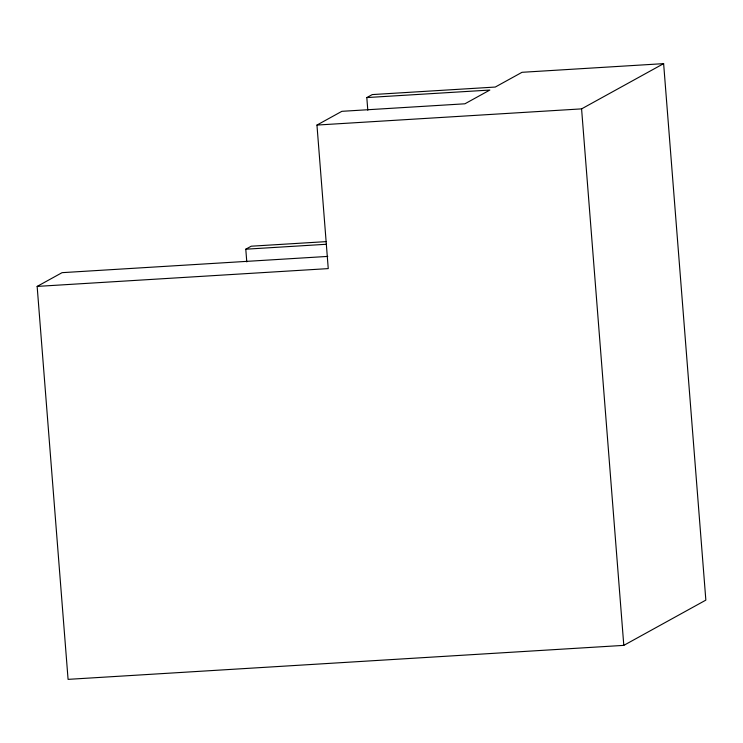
<?xml version="1.0" encoding="UTF-8"?>
<svg xmlns="http://www.w3.org/2000/svg" width="743" height="743" viewBox="0 0 743 743"><rect width="100%" height="100%" fill="white"/><g stroke="black" fill="none" stroke-linecap="round" stroke-linejoin="round"><path stroke-width="1.11" d="M366.81 97.574L372.243 94.584L495.275 87.052L522.032 72.303L663.629 63.638L705.85 600.121L623.804 645.37L68.077 679.362L37.15 286.408L328.248 268.604L316.955 125.065L341.882 111.32L464.914 103.797L489.841 90.052L366.81 97.574L367.804 110.205M37.15 286.408L62.078 272.662L327.765 256.409M246.787 261.917L245.784 249.202L251.218 246.202L326.01 241.633M316.955 125.065L581.583 108.877L663.629 63.638M245.784 249.202L326.326 244.271M581.583 108.877L623.804 645.37"/></g></svg>
